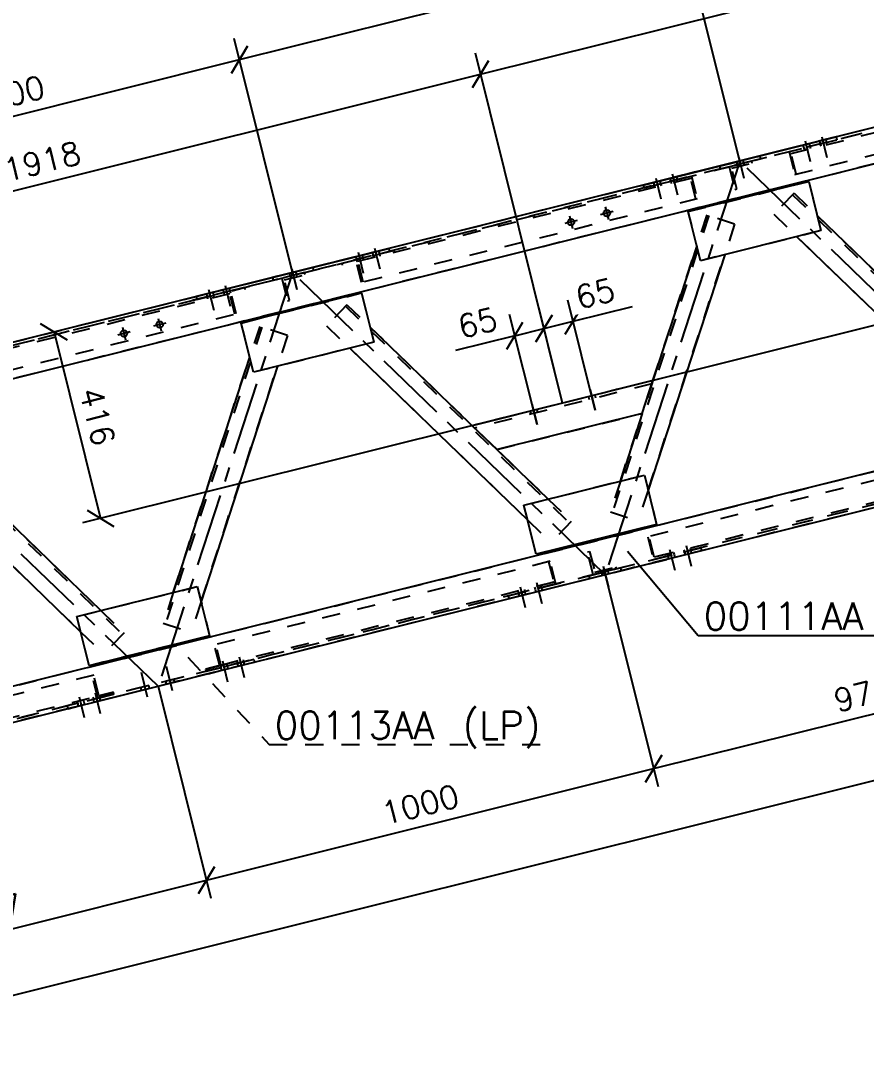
# Model space of a CAD drawing. Header units: millimetres. Extents: x 505 to 1346, y 20403 to 20997.
# Drawn here: x 583.5 to 675.3, y 20715.3 to 20826.4 of the extents above; entities that cross this region are included whole.
import ezdxf

# ---------------------------------------------------------------- set-up
doc = ezdxf.new("R2010")
doc.units = ezdxf.units.MM
doc.linetypes.add('CENTER', pattern=[12.7, 7.9375, -1.5875, 1.5875, -1.5875])
doc.linetypes.add('DXK_LINE_DOT2', pattern=[3.9198, 1.9599, -1.9599])
doc.styles.add('RomanS', font='ROMANS__.TTF', dxfattribs={"height": 0.2})

# ---------------------------------------------------------------- blocks, each defined once
blk = doc.blocks.new('Part-110200292-2405 - 1090')
at = {"color": 7, "linetype": 'DXK_LINE_DOT2'}
for p, q in [((608.79, 20757.15), (588.53, 20752.1)), ((588.61, 20751.8), (608.86, 20756.85)), ((608.79, 20757.15), (608.79, 20757.15)), ((608.79, 20757.15), (608.86, 20756.85)), ((588.53, 20752.1), (588.53, 20752.1)), ((588.53, 20752.1), (588.61, 20751.8))]:
    blk.add_line(p, q, dxfattribs=at)
blk = doc.blocks.new('Bolt-110200292-2563 - 1090')
at = {"color": 3, "linetype": 'Continuous'}
for p, q in [((654.19, 20809.79), (654.75, 20807.54)), ((652.16, 20808.86), (652.23, 20808.55)), ((652.23, 20808.55), (652.29, 20808.33)), ((652.4, 20809.34), (652.96, 20807.1)), ((652.83, 20809.03), (652.91, 20808.72)), ((652.91, 20808.72), (652.97, 20808.49)), ((653.95, 20809.31), (654.03, 20809)), ((654.03, 20809), (654.08, 20808.77)), ((654.63, 20809.48), (654.7, 20809.17)), ((654.71, 20809.17), (654.76, 20808.94))]:
    blk.add_line(p, q, dxfattribs=at)
blk = doc.blocks.new('Part-110200292-1750 - 1090')
at = {"color": 7, "linetype": 'DXK_LINE_DOT2'}
blk.add_line((1020.87, 20900.46), (548.01, 20782.57), dxfattribs=at)
at = {"color": 3, "linetype": 'Continuous'}
for p, q in [((548.85, 20779.18), (1021.71, 20897.07)), ((941.58, 20881.02), (547.93, 20782.87))]:
    blk.add_line(p, q, dxfattribs=at)
blk = doc.blocks.new('Bolt-110200292-76303 - 1090')
at = {"color": 3, "linetype": 'Continuous'}
for p, q in [((599.97, 20753.74), (599.31, 20756.39)), ((597.25, 20753.06), (596.59, 20755.71)), ((596.61, 20753.79), (596.53, 20754.09)), ((597.48, 20754), (597.4, 20754.31)), ((599.32, 20754.46), (599.25, 20754.77)), ((600.2, 20754.68), (600.12, 20754.99))]:
    blk.add_line(p, q, dxfattribs=at)
blk = doc.blocks.new('Part-110200292-1355 - 1090')
at = {"color": 3, "linetype": 'Continuous'}
for p, q in [((1029.56, 20865.66), (556.68, 20747.76)), ((1030.48, 20861.96), (557.61, 20744.06))]:
    blk.add_line(p, q, dxfattribs=at)
at = {"color": 7, "linetype": 'DXK_LINE_DOT2'}
blk.add_line((1030.41, 20862.27), (557.53, 20744.37), dxfattribs=at)
blk = doc.blocks.new('Part-110200292-1357 - 1090')
at = {"color": 7, "linetype": 'CENTER'}
blk.add_line((598.4, 20754.23), (564.47, 20787), dxfattribs=at)
at = {"color": 7, "linetype": 'DXK_LINE_DOT2'}
for p, q in [((570.37, 20783.51), (568.16, 20781.23)), ((570.2, 20783.34), (594.55, 20759.84)), ((570.37, 20783.51), (572.88, 20781.08)), ((568.16, 20781.23), (570.68, 20778.79)), ((592.19, 20762.44), (594.71, 20760.01)), ((589.99, 20760.15), (592.51, 20757.72)), ((594.71, 20760.01), (592.51, 20757.72))]:
    blk.add_line(p, q, dxfattribs=at)
at = {"color": 3, "linetype": 'Continuous'}
for p, q in [((572.88, 20781.08), (592.19, 20762.44)), ((570.68, 20778.79), (589.99, 20760.15))]:
    blk.add_line(p, q, dxfattribs=at)
blk = doc.blocks.new('Part-110200292-1358 - 1090')
at = {"color": 7, "linetype": 'CENTER'}
blk.add_line((612.98, 20799.09), (598.4, 20754.23), dxfattribs=at)
at = {"color": 7, "linetype": 'DXK_LINE_DOT2'}
for p, q in [((609.64, 20793.17), (599.18, 20760.99)), ((609.42, 20793.25), (608.33, 20789.92)), ((612.44, 20792.26), (609.42, 20793.25)), ((612.44, 20792.26), (611.35, 20788.94)), ((600.04, 20764.39), (598.96, 20761.06)), ((603.06, 20763.41), (601.97, 20760.08)), ((598.96, 20761.06), (601.97, 20760.08))]:
    blk.add_line(p, q, dxfattribs=at)
at = {"color": 3, "linetype": 'Continuous'}
for p, q in [((608.33, 20789.92), (600.04, 20764.39)), ((611.35, 20788.94), (603.06, 20763.41))]:
    blk.add_line(p, q, dxfattribs=at)
blk = doc.blocks.new('Part-110200292-1359 - 1090')
at = {"color": 7, "linetype": 'CENTER'}
blk.add_line((646.92, 20766.33), (612.98, 20799.09), dxfattribs=at)
at = {"color": 7, "linetype": 'DXK_LINE_DOT2'}
for p, q in [((618.88, 20795.61), (616.68, 20793.32)), ((618.72, 20795.44), (643.06, 20771.93)), ((618.88, 20795.61), (621.4, 20793.18)), ((616.68, 20793.32), (619.19, 20790.89)), ((640.71, 20774.53), (643.23, 20772.1)), ((638.5, 20772.25), (641.02, 20769.81)), ((643.23, 20772.1), (641.02, 20769.81))]:
    blk.add_line(p, q, dxfattribs=at)
at = {"color": 3, "linetype": 'Continuous'}
for p, q in [((621.4, 20793.18), (640.71, 20774.53)), ((619.19, 20790.89), (638.5, 20772.25))]:
    blk.add_line(p, q, dxfattribs=at)
blk = doc.blocks.new('Part-110200292-1360 - 1090')
at = {"color": 7, "linetype": 'CENTER'}
blk.add_line((661.5, 20811.19), (646.92, 20766.33), dxfattribs=at)
at = {"color": 7, "linetype": 'DXK_LINE_DOT2'}
for p, q in [((658.15, 20805.27), (647.69, 20773.08)), ((657.93, 20805.34), (656.85, 20802.01)), ((660.95, 20804.36), (657.93, 20805.34)), ((660.95, 20804.36), (659.87, 20801.03)), ((652.09, 20787.38), (650.93, 20783.82)), ((648.55, 20776.48), (647.47, 20773.15)), ((651.57, 20775.5), (650.49, 20772.17)), ((647.47, 20773.15), (650.49, 20772.17))]:
    blk.add_line(p, q, dxfattribs=at)
at = {"color": 3, "linetype": 'Continuous'}
for p, q in [((656.85, 20802.01), (652.09, 20787.38)), ((659.87, 20801.03), (651.57, 20775.5)), ((650.93, 20783.82), (648.55, 20776.48))]:
    blk.add_line(p, q, dxfattribs=at)
blk = doc.blocks.new('Part-110200292-1361 - 1090')
at = {"color": 7, "linetype": 'CENTER'}
blk.add_line((695.43, 20778.42), (661.5, 20811.19), dxfattribs=at)
at = {"color": 7, "linetype": 'DXK_LINE_DOT2'}
for p, q in [((667.4, 20807.7), (665.19, 20805.42)), ((667.23, 20807.53), (691.58, 20784.02)), ((667.4, 20807.7), (669.91, 20805.27)), ((665.19, 20805.42), (667.71, 20802.98)), ((689.23, 20786.62), (691.74, 20784.19)), ((687.01, 20784.35), (689.54, 20781.91)), ((691.74, 20784.19), (689.54, 20781.91))]:
    blk.add_line(p, q, dxfattribs=at)
at = {"color": 3, "linetype": 'Continuous'}
for p, q in [((669.91, 20805.27), (689.23, 20786.62)), ((667.71, 20802.98), (687.01, 20784.35))]:
    blk.add_line(p, q, dxfattribs=at)
blk = doc.blocks.new('Bolt-110200292-7104 - 1090')
at = {"color": 3, "linetype": 'Continuous'}
for p, q in [((643.03, 20805.25), (643.37, 20803.89)), ((647.76, 20805.71), (646.4, 20805.37)), ((646.91, 20806.22), (647.25, 20804.86)), ((643.88, 20804.74), (642.52, 20804.4))]:
    blk.add_line(p, q, dxfattribs=at)
for centre in [(647.08, 20805.54), (643.2, 20804.57)]:
    blk.add_circle(centre, 0.35, dxfattribs=at)
blk = doc.blocks.new('Part-110200292-1380 - 1090')
at = {"color": 7, "linetype": 'DXK_LINE_DOT2'}
for p, q in [((645, 20768.8), (645.22, 20768.85)), ((645.61, 20766.33), (645, 20768.8)), ((645.22, 20768.85), (645.78, 20766.62)), ((648.08, 20766.95), (645.61, 20766.33)), ((645.78, 20766.62), (648.02, 20767.17)), ((648.02, 20767.17), (648.08, 20766.95))]:
    blk.add_line(p, q, dxfattribs=at)
blk = doc.blocks.new('Bolt-110200292-2418 - 1090')
at = {"color": 3, "linetype": 'Continuous'}
for p, q in [((646.44, 20766.78), (646.5, 20766.55)), ((646.44, 20766.78), (646.5, 20766.55)), ((646.5, 20766.55), (646.57, 20766.25)), ((646.5, 20766.55), (646.57, 20766.25)), ((646.68, 20767.26), (647.24, 20765.02)), ((646.68, 20767.26), (647.24, 20765.02)), ((647.12, 20766.95), (647.18, 20766.72)), ((647.12, 20766.95), (647.18, 20766.72)), ((647.18, 20766.72), (647.25, 20766.42)), ((647.18, 20766.72), (647.25, 20766.42))]:
    blk.add_line(p, q, dxfattribs=at)
blk = doc.blocks.new('Part-110200292-1384 - 1090')
at = {"color": 7, "linetype": 'DXK_LINE_DOT2'}
for p, q in [((591.42, 20755.44), (557.92, 20747.09)), ((591.87, 20752.93), (591.26, 20755.4)), ((591.98, 20753.2), (591.42, 20755.44)), ((558.63, 20744.89), (591.98, 20753.2)), ((560.27, 20745.06), (593.61, 20753.37)), ((591.87, 20752.93), (593.61, 20753.37)), ((591.98, 20753.2), (593.55, 20753.6)), ((593.55, 20753.6), (591.98, 20753.2)), ((593.61, 20753.37), (593.55, 20753.6)), ((557.92, 20747.09), (558.53, 20744.62)), ((558.63, 20744.89), (558.08, 20747.13)), ((560.21, 20745.28), (558.63, 20744.89)), ((560.27, 20745.06), (560.21, 20745.28)), ((558.53, 20744.62), (560.27, 20745.06)), ((558.53, 20744.62), (560.27, 20745.06))]:
    blk.add_line(p, q, dxfattribs=at)
blk = doc.blocks.new('Part-110200292-1385 - 1090')
at = {"color": 7, "linetype": 'DXK_LINE_DOT2'}
for p, q in [((640.93, 20767.78), (604.52, 20758.71)), ((640.93, 20767.78), (640.77, 20767.74)), ((640.77, 20767.74), (641.33, 20765.51)), ((641.54, 20765.32), (640.93, 20767.78)), ((641.33, 20765.51), (605.08, 20756.47)), ((641.54, 20765.32), (605.29, 20756.28)), ((641.33, 20765.51), (639.82, 20765.13)), ((639.88, 20764.9), (641.54, 20765.32)), ((639.82, 20765.13), (639.88, 20764.9)), ((605.08, 20756.47), (604.52, 20758.71)), ((605.29, 20756.28), (604.68, 20758.74)), ((605.08, 20756.47), (603.57, 20756.09)), ((603.57, 20756.09), (605.08, 20756.47)), ((603.63, 20755.87), (603.57, 20756.09)), ((605.29, 20756.28), (603.63, 20755.87)), ((603.63, 20755.87), (605.29, 20756.28))]:
    blk.add_line(p, q, dxfattribs=at)
blk = doc.blocks.new('Part-110200292-1386 - 1090')
at = {"color": 7, "linetype": 'DXK_LINE_DOT2'}
for p, q in [((687.94, 20779.5), (651.52, 20770.43)), ((687.79, 20779.47), (687.94, 20779.5)), ((688.4, 20777), (687.79, 20779.47)), ((687.94, 20779.5), (688.5, 20777.27)), ((690.06, 20777.42), (688.4, 20777)), ((690.06, 20777.42), (688.4, 20777)), ((688.5, 20777.27), (690, 20777.64)), ((690, 20777.64), (688.5, 20777.27)), ((690, 20777.64), (690.06, 20777.42)), ((688.4, 20777), (652.14, 20767.96)), ((688.5, 20777.27), (652.23, 20768.23)), ((651.52, 20770.43), (652.14, 20767.96)), ((652.23, 20768.23), (651.68, 20770.46)), ((653.74, 20768.6), (652.23, 20768.23)), ((653.8, 20768.37), (653.74, 20768.6)), ((652.14, 20767.96), (653.8, 20768.37))]:
    blk.add_line(p, q, dxfattribs=at)
blk = doc.blocks.new('Bolt-110200292-2406 - 1090')
at = {"color": 3, "linetype": 'Continuous'}
for p, q in [((607.18, 20757.42), (607.74, 20755.17)), ((605.14, 20756.49), (605.2, 20756.26)), ((605.38, 20756.97), (605.94, 20754.72)), ((605.82, 20756.65), (605.88, 20756.43)), ((605.88, 20756.43), (605.95, 20756.12)), ((606.94, 20756.93), (606.99, 20756.7)), ((606.99, 20756.7), (607.07, 20756.4)), ((607.61, 20757.1), (607.67, 20756.87)), ((607.67, 20756.87), (607.75, 20756.57)), ((605.2, 20756.26), (605.27, 20755.95))]:
    blk.add_line(p, q, dxfattribs=at)
blk = doc.blocks.new('Part-110200292-1397 - 1090')
at = {"color": 7, "linetype": 'DXK_LINE_DOT2'}
for p, q in [((614.29, 20799.09), (611.83, 20798.48)), ((612.11, 20798.31), (614.35, 20798.87)), ((614.35, 20798.87), (614.29, 20799.09)), ((611.83, 20798.48), (612.44, 20796.02)), ((612.67, 20796.07), (612.11, 20798.31)), ((612.44, 20796.02), (612.67, 20796.07))]:
    blk.add_line(p, q, dxfattribs=at)
blk = doc.blocks.new('Part-110200292-1398 - 1090')
at = {"color": 7, "linetype": 'DXK_LINE_DOT2'}
for p, q in [((662.81, 20811.19), (660.34, 20810.57)), ((660.63, 20810.4), (662.86, 20810.96)), ((662.86, 20810.96), (662.81, 20811.19)), ((660.34, 20810.57), (660.96, 20808.11)), ((661.19, 20808.17), (660.63, 20810.4)), ((660.96, 20808.11), (661.19, 20808.17))]:
    blk.add_line(p, q, dxfattribs=at)
blk = doc.blocks.new('Part-110200292-2500 - 1090')
at = {"color": 3, "linetype": 'Continuous'}
for p, q in [((602.52, 20796.49), (623.44, 20801.7)), ((623.44, 20801.7), (623.44, 20801.7)), ((602.52, 20796.49), (602.52, 20796.49))]:
    blk.add_line(p, q, dxfattribs=at)
at = {"color": 7, "linetype": 'DXK_LINE_DOT2'}
for p, q in [((623.44, 20801.7), (602.52, 20796.49)), ((602.6, 20796.18), (623.52, 20801.4)), ((623.44, 20801.7), (623.52, 20801.4)), ((602.52, 20796.49), (602.6, 20796.18))]:
    blk.add_line(p, q, dxfattribs=at)
blk = doc.blocks.new('Part-110200292-1408 - 1090')
at = {"color": 7, "linetype": 'DXK_LINE_DOT2'}
for p, q in [((607.76, 20797.47), (569.85, 20788.01)), ((607.76, 20797.47), (607.81, 20797.24)), ((570.06, 20787.82), (607.81, 20797.24)), ((606.71, 20794.59), (606.1, 20797.05)), ((606.87, 20794.63), (606.31, 20796.86)), ((570.46, 20785.55), (606.87, 20794.63)), ((569.85, 20788.01), (570.46, 20785.55)), ((570.62, 20785.59), (570.06, 20787.82)), ((571.56, 20788.2), (571.51, 20788.43))]:
    blk.add_line(p, q, dxfattribs=at)
blk = doc.blocks.new('Bolt-110200292-2501 - 1090')
at = {"color": 3, "linetype": 'Continuous'}
for p, q in [((605.67, 20797.69), (606.23, 20795.45)), ((603.64, 20796.76), (603.72, 20796.46)), ((603.72, 20796.46), (603.77, 20796.23)), ((603.88, 20797.25), (604.44, 20795)), ((604.32, 20796.93), (604.4, 20796.63)), ((604.4, 20796.63), (604.45, 20796.4)), ((605.43, 20797.21), (605.51, 20796.91)), ((605.51, 20796.9), (605.57, 20796.68)), ((606.11, 20797.38), (606.19, 20797.08)), ((606.19, 20797.07), (606.25, 20796.85))]:
    blk.add_line(p, q, dxfattribs=at)
blk = doc.blocks.new('Part-110200292-1410 - 1090')
at = {"color": 7, "linetype": 'DXK_LINE_DOT2'}
for p, q in [((618.36, 20800.11), (656.27, 20809.56)), ((656.18, 20809.29), (618.42, 20799.88)), ((654.61, 20809.15), (654.67, 20808.92)), ((656.73, 20807.06), (656.18, 20809.29)), ((656.27, 20809.56), (656.89, 20807.1)), ((656.89, 20807.1), (620.48, 20798.02)), ((618.42, 20799.88), (618.36, 20800.11)), ((620.48, 20798.02), (619.92, 20800.26)), ((620.64, 20798.06), (620.02, 20800.52))]:
    blk.add_line(p, q, dxfattribs=at)
blk = doc.blocks.new('Part-110200292-1411 - 1090')
at = {"color": 7, "linetype": 'DXK_LINE_DOT2'}
for p, q in [((704.79, 20821.66), (666.87, 20812.2)), ((667.08, 20812.01), (704.84, 20821.43)), ((703.74, 20818.78), (703.13, 20821.24)), ((703.9, 20818.82), (703.34, 20821.05)), ((704.79, 20821.66), (704.84, 20821.43)), ((667.49, 20809.74), (703.9, 20818.82)), ((666.87, 20812.2), (667.49, 20809.74)), ((667.64, 20809.78), (667.08, 20812.01)), ((668.59, 20812.39), (668.53, 20812.62))]:
    blk.add_line(p, q, dxfattribs=at)
blk = doc.blocks.new('Part-110200292-2510 - 1090')
at = {"color": 7, "linetype": 'DXK_LINE_DOT2'}
for p, q in [((659.32, 20810.64), (663.68, 20811.73)), ((659.39, 20810.34), (663.76, 20811.42)), ((663.68, 20811.73), (663.76, 20811.42)), ((659.32, 20810.64), (659.39, 20810.34))]:
    blk.add_line(p, q, dxfattribs=at)
blk = doc.blocks.new('Bolt-110200292-2503 - 1090')
at = {"color": 3, "linetype": 'Continuous'}
for p, q in [((619.85, 20800.81), (619.93, 20800.5)), ((620.09, 20801.29), (620.65, 20799.04)), ((620.53, 20800.98), (620.61, 20800.67)), ((621.65, 20801.25), (621.72, 20800.95)), ((621.72, 20800.95), (621.78, 20800.72)), ((621.89, 20801.74), (622.45, 20799.49)), ((622.32, 20801.42), (622.4, 20801.12)), ((622.4, 20801.12), (622.46, 20800.89)), ((619.93, 20800.5), (619.98, 20800.27)), ((620.61, 20800.67), (620.66, 20800.44))]:
    blk.add_line(p, q, dxfattribs=at)
blk = doc.blocks.new('Part-110200292-9073 - 1090')
at = {"color": 7, "linetype": 'DXK_LINE_DOT2'}
for p, q in [((652.09, 20787.38), (632.48, 20782.49)), ((652.09, 20787.38), (650.93, 20783.82)), ((635.17, 20779.89), (650.93, 20783.82)), ((632.48, 20782.49), (635.17, 20779.89))]:
    blk.add_line(p, q, dxfattribs=at)
blk = doc.blocks.new('Bolt-110200292-2419 - 1090')
at = {"color": 3, "linetype": 'Continuous'}
for p, q in [((639.47, 20765.47), (640.03, 20763.22)), ((637.44, 20764.54), (637.5, 20764.31)), ((637.5, 20764.31), (637.57, 20764)), ((637.68, 20765.02), (638.24, 20762.77)), ((638.12, 20764.71), (638.17, 20764.48)), ((638.17, 20764.48), (638.25, 20764.17)), ((639.23, 20764.99), (639.29, 20764.76)), ((639.29, 20764.76), (639.37, 20764.45)), ((639.91, 20765.15), (639.97, 20764.93)), ((639.97, 20764.93), (640.05, 20764.62))]:
    blk.add_line(p, q, dxfattribs=at)
blk = doc.blocks.new('Part-110200292-2105 - 1090')
at = {"color": 7, "linetype": 'DXK_LINE_DOT2'}
for p, q in [((621.4, 20793.18), (640.71, 20774.53)), ((619.19, 20790.89), (638.5, 20772.25))]:
    blk.add_line(p, q, dxfattribs=at)
blk = doc.blocks.new('Part-110200292-1884 - 1090')
at = {"color": 3, "linetype": 'Continuous'}
for p, q in [((638.09, 20773.87), (651.16, 20777.13)), ((651.16, 20777.13), (652.49, 20771.79)), ((639.42, 20768.54), (638.09, 20773.87)), ((652.49, 20771.79), (639.42, 20768.54))]:
    blk.add_line(p, q, dxfattribs=at)
blk = doc.blocks.new('Part-110200292-1892 - 1090')
at = {"color": 3, "linetype": 'Continuous'}
for p, q in [((620.47, 20796.88), (607.41, 20793.62)), ((620.47, 20796.88), (621.81, 20791.54)), ((608.74, 20788.28), (607.41, 20793.62)), ((621.81, 20791.54), (608.74, 20788.28))]:
    blk.add_line(p, q, dxfattribs=at)
blk = doc.blocks.new('Part-110200292-1883 - 1090')
at = {"color": 3, "linetype": 'Continuous'}
for p, q in [((589.58, 20761.79), (602.65, 20765.04)), ((602.65, 20765.04), (603.98, 20759.71)), ((590.91, 20756.45), (589.58, 20761.79)), ((603.98, 20759.71), (590.91, 20756.45))]:
    blk.add_line(p, q, dxfattribs=at)
blk = doc.blocks.new('Part-110200292-2101 - 1090')
at = {"color": 7, "linetype": 'DXK_LINE_DOT2'}
for p, q in [((556.68, 20747.76), (1029.56, 20865.66)), ((1030.48, 20861.96), (557.61, 20744.06))]:
    blk.add_line(p, q, dxfattribs=at)
blk = doc.blocks.new('Part-110200292-1893 - 1090')
at = {"color": 3, "linetype": 'Continuous'}
for p, q in [((668.99, 20808.97), (655.92, 20805.72)), ((668.99, 20808.97), (670.32, 20803.64)), ((657.25, 20800.38), (655.92, 20805.72)), ((670.32, 20803.64), (657.25, 20800.38))]:
    blk.add_line(p, q, dxfattribs=at)
blk = doc.blocks.new('Part-110200292-2198 - 1090')
at = {"color": 7, "linetype": 'DXK_LINE_DOT2'}
for p, q in [((655.92, 20805.72), (668.99, 20808.97)), ((668.99, 20808.97), (670.32, 20803.64)), ((657.25, 20800.38), (655.92, 20805.72)), ((670.32, 20803.64), (657.25, 20800.38))]:
    blk.add_line(p, q, dxfattribs=at)
blk = doc.blocks.new('Part-110200292-2188 - 1090')
at = {"color": 7, "linetype": 'DXK_LINE_DOT2'}
for p, q in [((589.58, 20761.79), (602.65, 20765.04)), ((602.65, 20765.04), (603.98, 20759.71)), ((590.91, 20756.45), (589.58, 20761.79)), ((603.98, 20759.71), (590.91, 20756.45))]:
    blk.add_line(p, q, dxfattribs=at)
blk = doc.blocks.new('Part-110200292-2103 - 1090')
at = {"color": 7, "linetype": 'DXK_LINE_DOT2'}
for p, q in [((572.88, 20781.08), (592.19, 20762.44)), ((570.68, 20778.79), (589.99, 20760.15))]:
    blk.add_line(p, q, dxfattribs=at)
blk = doc.blocks.new('Part-110200292-2104 - 1090')
at = {"color": 7, "linetype": 'DXK_LINE_DOT2'}
for p, q in [((600.04, 20764.39), (608.33, 20789.92)), ((603.06, 20763.41), (611.35, 20788.94))]:
    blk.add_line(p, q, dxfattribs=at)
blk = doc.blocks.new('Part-110200292-2106 - 1090')
at = {"color": 7, "linetype": 'DXK_LINE_DOT2'}
for p, q in [((652.09, 20787.38), (656.85, 20802.01)), ((651.57, 20775.5), (659.87, 20801.03)), ((648.55, 20776.48), (650.93, 20783.82))]:
    blk.add_line(p, q, dxfattribs=at)
blk = doc.blocks.new('Part-110200292-2107 - 1090')
at = {"color": 7, "linetype": 'DXK_LINE_DOT2'}
for p, q in [((669.91, 20805.27), (689.23, 20786.62)), ((667.71, 20802.98), (687.01, 20784.35))]:
    blk.add_line(p, q, dxfattribs=at)
blk = doc.blocks.new('Bolt-110200292-2511 - 1090')
at = {"color": 3, "linetype": 'Continuous'}
for p, q in [((661.16, 20811.1), (661.24, 20810.8)), ((661.16, 20811.1), (661.24, 20810.8)), ((661.24, 20810.8), (661.29, 20810.57)), ((661.24, 20810.8), (661.29, 20810.57)), ((661.4, 20811.58), (661.96, 20809.34)), ((661.4, 20811.58), (661.96, 20809.34)), ((661.84, 20811.27), (661.92, 20810.96)), ((661.84, 20811.27), (661.92, 20810.96)), ((661.91, 20810.97), (661.97, 20810.74)), ((661.91, 20810.97), (661.97, 20810.74))]:
    blk.add_line(p, q, dxfattribs=at)
blk = doc.blocks.new('Part-110200292-2169 - 1090')
at = {"color": 7, "linetype": 'DXK_LINE_DOT2'}
for p, q in [((548.85, 20779.18), (1021.71, 20897.07)), ((941.58, 20881.02), (547.93, 20782.87))]:
    blk.add_line(p, q, dxfattribs=at)
blk = doc.blocks.new('Part-110200292-2189 - 1090')
at = {"color": 7, "linetype": 'DXK_LINE_DOT2'}
for p, q in [((638.09, 20773.87), (651.16, 20777.13)), ((651.16, 20777.13), (652.49, 20771.79)), ((639.42, 20768.54), (638.09, 20773.87)), ((652.49, 20771.79), (639.42, 20768.54))]:
    blk.add_line(p, q, dxfattribs=at)
blk = doc.blocks.new('Part-110200292-2197 - 1090')
at = {"color": 7, "linetype": 'DXK_LINE_DOT2'}
for p, q in [((607.41, 20793.62), (620.47, 20796.88)), ((620.47, 20796.88), (621.81, 20791.54)), ((608.74, 20788.28), (607.41, 20793.62)), ((621.81, 20791.54), (608.74, 20788.28))]:
    blk.add_line(p, q, dxfattribs=at)
blk = doc.blocks.new('Bolt-110200292-76297 - 1090')
at = {"color": 3, "linetype": 'Continuous'}
for p, q in [((599.97, 20753.74), (599.31, 20756.39)), ((597.25, 20753.06), (596.59, 20755.71)), ((596.61, 20753.79), (596.53, 20754.09)), ((597.48, 20754), (597.4, 20754.31)), ((599.32, 20754.46), (599.25, 20754.77)), ((600.2, 20754.68), (600.12, 20754.99))]:
    blk.add_line(p, q, dxfattribs=at)
blk = doc.blocks.new('Part-110200292-2384 - 1090')
at = {"color": 7, "linetype": 'DXK_LINE_DOT2'}
for p, q in [((645.13, 20766.21), (648.56, 20767.07)), ((645.2, 20765.9), (648.64, 20766.76)), ((648.56, 20767.07), (648.64, 20766.76)), ((645.13, 20766.21), (645.2, 20765.9))]:
    blk.add_line(p, q, dxfattribs=at)
blk = doc.blocks.new('Bolt-110200292-2385 - 1090')
at = {"color": 3, "linetype": 'Continuous'}
for p, q in [((646.45, 20766.78), (646.5, 20766.55)), ((646.45, 20766.78), (646.5, 20766.55)), ((646.5, 20766.55), (646.58, 20766.25)), ((646.5, 20766.55), (646.58, 20766.25)), ((646.69, 20767.26), (647.25, 20765.02)), ((646.69, 20767.26), (647.25, 20765.02)), ((647.13, 20766.95), (647.18, 20766.72)), ((647.13, 20766.95), (647.18, 20766.72)), ((647.18, 20766.72), (647.26, 20766.42)), ((647.18, 20766.72), (647.26, 20766.42))]:
    blk.add_line(p, q, dxfattribs=at)
blk = doc.blocks.new('Bolt-110200292-2407 - 1090')
at = {"color": 3, "linetype": 'Continuous'}
for p, q in [((589.83, 20753.09), (590.39, 20750.84)), ((591.31, 20753.04), (591.37, 20752.81)), ((591.55, 20753.52), (592.11, 20751.27)), ((591.99, 20753.21), (592.05, 20752.98)), ((592.05, 20752.98), (592.12, 20752.67)), ((589.59, 20752.61), (589.64, 20752.38)), ((589.64, 20752.38), (589.72, 20752.07)), ((590.27, 20752.78), (590.32, 20752.55)), ((590.32, 20752.55), (590.4, 20752.24)), ((591.37, 20752.81), (591.44, 20752.5))]:
    blk.add_line(p, q, dxfattribs=at)
blk = doc.blocks.new('Part-110200292-2416 - 1090')
at = {"color": 7, "linetype": 'DXK_LINE_DOT2'}
for p, q in [((636.38, 20764.03), (657.29, 20769.25)), ((636.46, 20763.73), (657.37, 20768.94)), ((657.29, 20769.25), (657.29, 20769.25)), ((657.29, 20769.25), (657.37, 20768.94)), ((636.38, 20764.03), (636.38, 20764.03)), ((636.38, 20764.03), (636.46, 20763.73))]:
    blk.add_line(p, q, dxfattribs=at)
blk = doc.blocks.new('Bolt-110200292-2417 - 1090')
at = {"color": 3, "linetype": 'Continuous'}
for p, q in [((653.65, 20768.58), (653.7, 20768.35)), ((653.89, 20769.06), (654.45, 20766.82)), ((654.32, 20768.75), (654.38, 20768.52)), ((654.38, 20768.52), (654.46, 20768.21)), ((655.44, 20769.03), (655.5, 20768.8)), ((655.5, 20768.8), (655.57, 20768.49)), ((655.68, 20769.51), (656.24, 20767.26)), ((656.12, 20769.2), (656.18, 20768.97)), ((656.18, 20768.97), (656.25, 20768.66)), ((653.7, 20768.35), (653.78, 20768.04))]:
    blk.add_line(p, q, dxfattribs=at)
blk = doc.blocks.new('Bolt-110200292-56310 - 1090')
at = {"color": 3, "linetype": 'Continuous'}
for p, q in [((645.26, 20786.42), (645.82, 20784.17)), ((645.08, 20785.63), (645.15, 20785.32)), ((645.79, 20785.81), (645.87, 20785.5)), ((638.95, 20784.85), (639.51, 20782.6)), ((639.49, 20784.23), (639.56, 20783.93)), ((638.77, 20784.05), (638.85, 20783.75))]:
    blk.add_line(p, q, dxfattribs=at)
blk = doc.blocks.new('Bolt-110200292-2561 - 1090')
at = {"color": 3, "linetype": 'Continuous'}
for p, q in [((668.6, 20813.38), (669.16, 20811.14)), ((669.04, 20813.07), (669.12, 20812.76)), ((670.16, 20813.35), (670.23, 20813.04)), ((670.23, 20813.04), (670.29, 20812.81)), ((670.4, 20813.83), (670.96, 20811.58)), ((670.84, 20813.52), (670.91, 20813.21)), ((670.91, 20813.21), (670.97, 20812.98)), ((668.36, 20812.9), (668.44, 20812.6)), ((668.44, 20812.59), (668.5, 20812.37)), ((669.12, 20812.76), (669.18, 20812.54))]:
    blk.add_line(p, q, dxfattribs=at)
blk = doc.blocks.new('Bolt-110200292-2502 - 1090')
at = {"color": 3, "linetype": 'Continuous'}
for p, q in [((612.64, 20799.01), (612.72, 20798.7)), ((612.64, 20799.01), (612.72, 20798.7)), ((612.72, 20798.7), (612.78, 20798.47)), ((612.72, 20798.7), (612.78, 20798.47)), ((612.88, 20799.49), (613.44, 20797.25)), ((612.88, 20799.49), (613.44, 20797.25)), ((613.32, 20799.18), (613.4, 20798.87)), ((613.32, 20799.18), (613.4, 20798.87)), ((613.4, 20798.87), (613.46, 20798.64)), ((613.4, 20798.87), (613.46, 20798.64))]:
    blk.add_line(p, q, dxfattribs=at)
blk = doc.blocks.new('Part-110200292-2542 - 1090')
at = {"color": 7, "linetype": 'DXK_LINE_DOT2'}
for p, q in [((615.17, 20799.63), (610.8, 20798.55)), ((615.17, 20799.63), (615.24, 20799.33)), ((610.8, 20798.55), (610.88, 20798.24)), ((615.24, 20799.33), (610.88, 20798.24))]:
    blk.add_line(p, q, dxfattribs=at)
blk = doc.blocks.new('Bolt-110200292-2543 - 1090')
at = {"color": 3, "linetype": 'Continuous'}
for p, q in [((612.65, 20799.01), (612.72, 20798.7)), ((612.65, 20799.01), (612.72, 20798.7)), ((612.72, 20798.7), (612.78, 20798.47)), ((612.72, 20798.7), (612.78, 20798.47)), ((612.89, 20799.49), (613.45, 20797.24)), ((612.89, 20799.49), (613.45, 20797.24)), ((613.32, 20799.17), (613.4, 20798.87)), ((613.32, 20799.17), (613.4, 20798.87)), ((613.4, 20798.87), (613.46, 20798.64)), ((613.4, 20798.87), (613.46, 20798.64))]:
    blk.add_line(p, q, dxfattribs=at)
blk = doc.blocks.new('Part-110200292-2560 - 1090')
at = {"color": 3, "linetype": 'Continuous'}
for p, q in [((651.04, 20808.58), (671.95, 20813.8)), ((671.95, 20813.8), (671.95, 20813.8)), ((651.04, 20808.58), (651.04, 20808.58))]:
    blk.add_line(p, q, dxfattribs=at)
at = {"color": 7, "linetype": 'DXK_LINE_DOT2'}
for p, q in [((671.95, 20813.8), (651.04, 20808.58)), ((651.12, 20808.28), (672.03, 20813.49)), ((671.95, 20813.8), (672.03, 20813.49)), ((651.04, 20808.58), (651.12, 20808.28))]:
    blk.add_line(p, q, dxfattribs=at)
blk = doc.blocks.new('Bolt-110200292-2562 - 1090')
at = {"color": 3, "linetype": 'Continuous'}
for p, q in [((661.16, 20811.1), (661.23, 20810.8)), ((661.16, 20811.1), (661.23, 20810.8)), ((661.23, 20810.8), (661.29, 20810.57)), ((661.23, 20810.8), (661.29, 20810.57)), ((661.4, 20811.59), (661.96, 20809.34)), ((661.4, 20811.59), (661.96, 20809.34)), ((661.84, 20811.27), (661.91, 20810.97)), ((661.84, 20811.27), (661.91, 20810.97)), ((661.91, 20810.96), (661.97, 20810.74)), ((661.91, 20810.96), (661.97, 20810.74))]:
    blk.add_line(p, q, dxfattribs=at)
blk = doc.blocks.new('Bolt-110200292-7098 - 1090')
at = {"color": 3, "linetype": 'Continuous'}
for p, q in [((598.4, 20794.12), (598.74, 20792.77)), ((594.52, 20793.16), (594.86, 20791.8)), ((599.25, 20793.61), (597.89, 20793.28)), ((595.37, 20792.65), (594.01, 20792.31))]:
    blk.add_line(p, q, dxfattribs=at)
for centre in [(598.57, 20793.45), (594.69, 20792.48)]:
    blk.add_circle(centre, 0.35, dxfattribs=at)
blk = doc.blocks.new('Part-110200292-9072 - 1090')
at = {"color": 3, "linetype": 'Continuous'}
for p, q in [((652.09, 20787.38), (632.48, 20782.49)), ((650.93, 20783.82), (652.09, 20787.38)), ((650.93, 20783.82), (635.17, 20779.89)), ((632.48, 20782.49), (635.17, 20779.89))]:
    blk.add_line(p, q, dxfattribs=at)
at = {"color": 7, "linetype": 'DXK_LINE_DOT2'}
blk.add_line((651.98, 20787.02), (632.75, 20782.23), dxfattribs=at)
blk = doc.blocks.new('Bolt-110200292-56311 - 1090')
at = {"color": 3, "linetype": 'Continuous'}
for p, q in [((645.26, 20786.42), (645.82, 20784.17)), ((645.08, 20785.63), (645.15, 20785.32)), ((645.79, 20785.81), (645.87, 20785.5)), ((638.95, 20784.85), (639.51, 20782.6)), ((639.49, 20784.23), (639.56, 20783.93)), ((638.77, 20784.05), (638.85, 20783.75))]:
    blk.add_line(p, q, dxfattribs=at)
blk = doc.blocks.new('StraightDimension-110200292-57067 - 1090')
at = {"color": 7, "linetype": 'Continuous'}
for p, q in [((661.5, 20811.19), (655.17, 20836.56)), ((654.87, 20832.83), (656.61, 20835.74)), ((607.23, 20822.19), (655.74, 20834.28)), ((612.98, 20799.09), (606.66, 20824.47)), ((608.1, 20823.64), (606.35, 20820.73))]:
    blk.add_line(p, q, dxfattribs=at)
at = {"color": 0}
blk.add_wipeout([(636.46, 20830.09), (635.61, 20833.49), (625.37, 20830.94), (626.22, 20827.54)], dxfattribs=at)
at = {"color": 3, "style": 'RomanS'}
blk.add_text('1000', height=2.477, rotation=13.9974, dxfattribs=at).set_placement((626.58, 20828.15))
blk = doc.blocks.new('StraightDimension-110200292-63569 - 1090')
at = {"color": 7, "linetype": 'Continuous'}
for p, q in [((598.4, 20754.23), (604.13, 20731.26)), ((555.49, 20736.72), (559.62, 20720.16)), ((602.77, 20731.75), (604.52, 20734.66)), ((559.14, 20722.1), (603.65, 20733.2)), ((560.01, 20723.56), (558.26, 20720.65))]:
    blk.add_line(p, q, dxfattribs=at)
at = {"color": 0}
blk.add_wipeout([(585.21, 20729.22), (584.36, 20732.62), (576.44, 20730.64), (577.29, 20727.25)], dxfattribs=at)
at = {"color": 3, "style": 'RomanS'}
blk.add_text('917', height=2.477, rotation=13.9974, dxfattribs=at).set_placement((577.65, 20727.85))
blk = doc.blocks.new('StraightDimension-110200292-56909 - 1090')
at = {"color": 7, "linetype": 'Continuous'}
for p, q in [((787.83, 20821.22), (778.37, 20859.17)), ((778.06, 20855.44), (779.81, 20858.35)), ((633.39, 20820.61), (778.93, 20856.89)), ((634.26, 20822.06), (632.52, 20819.15)), ((642.28, 20784.93), (632.82, 20822.89))]:
    blk.add_line(p, q, dxfattribs=at)
at = {"color": 0}
blk.add_wipeout([(711.14, 20840.61), (710.29, 20844), (700.05, 20841.45), (700.9, 20838.06)], dxfattribs=at)
at = {"color": 3, "style": 'RomanS'}
blk.add_text('3000', height=2.477, rotation=13.9974, dxfattribs=at).set_placement((701.26, 20838.66))
blk = doc.blocks.new('StraightDimension-110200292-56910 - 1090')
at = {"color": 7, "linetype": 'Continuous'}
for p, q in [((632.52, 20819.15), (634.26, 20822.06)), ((642.28, 20784.93), (632.82, 20822.89)), ((540.36, 20797.41), (633.39, 20820.61)), ((543.42, 20785.16), (539.79, 20799.69)), ((541.24, 20798.87), (539.49, 20795.96))]:
    blk.add_line(p, q, dxfattribs=at)
at = {"color": 0}
blk.add_wipeout([(591.85, 20810.87), (591, 20814.26), (580.77, 20811.71), (581.61, 20808.31)], dxfattribs=at)
at = {"color": 3, "style": 'RomanS'}
blk.add_text('1918', height=2.477, rotation=13.9974, dxfattribs=at).set_placement((581.98, 20808.92))
blk = doc.blocks.new('StraightDimension-110200292-56324 - 1090')
at = {"color": 7, "linetype": 'Continuous'}
for p, q in [((642.28, 20784.93), (639.7, 20795.31)), ((644.29, 20795.27), (642.54, 20792.36)), ((645.82, 20784.17), (642.85, 20796.1)), ((639.39, 20791.58), (641.14, 20794.49)), ((640.26, 20793.03), (643.42, 20793.82))]:
    blk.add_line(p, q, dxfattribs=at)
at = {"color": 0}
blk.add_wipeout([(649.3, 20795.9), (648.45, 20799.3), (642.85, 20797.9), (643.69, 20794.51)], dxfattribs=at)
at = {"color": 7, "linetype": 'Continuous'}
blk.add_line((643.42, 20793.82), (649.87, 20795.43), dxfattribs=at)
blk.add_line((643.42, 20793.82), (649.87, 20795.43), dxfattribs=at)
at = {"color": 3, "style": 'RomanS'}
blk.add_text('65', height=2.477, rotation=14.0031, dxfattribs=at).set_placement((644.06, 20795.11))
blk = doc.blocks.new('StraightDimension-110200292-56325 - 1090')
at = {"color": 7, "linetype": 'Continuous'}
for p, q in [((642.28, 20784.93), (639.7, 20795.31)), ((639.51, 20782.6), (636.54, 20794.53)), ((641.14, 20794.49), (639.39, 20791.58)), ((636.23, 20790.79), (637.98, 20793.7)), ((637.11, 20792.25), (640.26, 20793.03))]:
    blk.add_line(p, q, dxfattribs=at)
at = {"color": 0}
blk.add_wipeout([(636.54, 20792.72), (635.69, 20796.12), (630.09, 20794.72), (630.94, 20791.32)], dxfattribs=at)
at = {"color": 7, "linetype": 'Continuous'}
blk.add_line((637.11, 20792.25), (630.66, 20790.64), dxfattribs=at)
blk.add_line((637.11, 20792.25), (630.66, 20790.64), dxfattribs=at)
at = {"color": 3, "style": 'RomanS'}
blk.add_text('65', height=2.477, rotation=14.0031, dxfattribs=at).set_placement((631.3, 20791.93))
blk = doc.blocks.new('StraightDimension-110200292-57066 - 1090')
at = {"color": 7, "linetype": 'Continuous'}
for p, q in [((710.01, 20823.28), (703.69, 20848.66)), ((703.38, 20844.93), (705.13, 20847.83)), ((655.74, 20834.28), (704.26, 20846.38)), ((661.5, 20811.19), (655.17, 20836.56)), ((656.61, 20835.74), (654.87, 20832.83))]:
    blk.add_line(p, q, dxfattribs=at)
at = {"color": 0}
blk.add_wipeout([(684.97, 20842.19), (684.12, 20845.59), (673.89, 20843.03), (674.73, 20839.64)], dxfattribs=at)
at = {"color": 3, "style": 'RomanS'}
blk.add_text('1000', height=2.477, rotation=13.9974, dxfattribs=at).set_placement((675.1, 20840.24))
blk = doc.blocks.new('StraightDimension-110200292-57068 - 1090')
at = {"color": 7, "linetype": 'Continuous'}
for p, q in [((612.98, 20799.09), (606.66, 20824.47)), ((606.35, 20820.73), (608.1, 20823.64)), ((558.71, 20810.09), (607.23, 20822.19)), ((564.47, 20787), (558.14, 20812.37)), ((559.59, 20811.55), (557.84, 20808.64))]:
    blk.add_line(p, q, dxfattribs=at)
at = {"color": 0}
blk.add_wipeout([(587.94, 20818), (587.1, 20821.39), (576.86, 20818.84), (577.7, 20815.45)], dxfattribs=at)
at = {"color": 3, "style": 'RomanS'}
blk.add_text('1000', height=2.477, rotation=13.9974, dxfattribs=at).set_placement((578.07, 20816.05))
blk = doc.blocks.new('StraightDimension-110200292-57337 - 1090')
at = {"color": 7, "linetype": 'Continuous'}
for p, q in [((1073.64, 20892.48), (590.2, 20771.95)), ((627.63, 20802.74), (585.17, 20792.16)), ((588.56, 20791.77), (585.65, 20793.52)), ((587.11, 20792.64), (592.14, 20772.44)), ((590.69, 20773.31), (593.6, 20771.56))]:
    blk.add_line(p, q, dxfattribs=at)
at = {"color": 0}
blk.add_wipeout([(591.2, 20778.72), (594.59, 20779.57), (592.62, 20787.49), (589.22, 20786.64)], dxfattribs=at)
at = {"color": 3, "style": 'RomanS'}
blk.add_text('416', height=2.477, rotation=-76.0029, dxfattribs=at).set_placement((589.83, 20786.28))
blk = doc.blocks.new('StraightDimension-110200292-63567 - 1090')
at = {"color": 7, "linetype": 'Continuous'}
for p, q in [((694.18, 20778.44), (699.98, 20755.16)), ((646.92, 20766.33), (652.65, 20743.36)), ((698.62, 20755.65), (700.37, 20758.55)), ((652.16, 20745.3), (699.5, 20757.1)), ((653.04, 20746.75), (651.29, 20743.84))]:
    blk.add_line(p, q, dxfattribs=at)
at = {"color": 0}
blk.add_wipeout([(679.64, 20752.77), (678.8, 20756.16), (670.88, 20754.19), (671.72, 20750.79)], dxfattribs=at)
at = {"color": 3, "style": 'RomanS'}
blk.add_text('976', height=2.477, rotation=13.9974, dxfattribs=at).set_placement((672.09, 20751.4))
blk = doc.blocks.new('StraightDimension-110200292-63568 - 1090')
at = {"color": 7, "linetype": 'Continuous'}
for p, q in [((646.92, 20766.33), (652.65, 20743.36)), ((598.4, 20754.23), (604.13, 20731.26)), ((651.29, 20743.84), (653.04, 20746.75)), ((603.65, 20733.2), (652.16, 20745.3)), ((604.52, 20734.66), (602.77, 20731.75))]:
    blk.add_line(p, q, dxfattribs=at)
at = {"color": 0}
blk.add_wipeout([(632.88, 20741.11), (632.03, 20744.5), (621.79, 20741.95), (622.64, 20738.56)], dxfattribs=at)
at = {"color": 3, "style": 'RomanS'}
blk.add_text('1000', height=2.477, rotation=13.9974, dxfattribs=at).set_placement((623.01, 20739.16))
blk = doc.blocks.new('StraightDimension-110200292-76229 - 1090')
at = {"color": 7, "linetype": 'Continuous'}
blk.add_line((560.83, 20715.27), (1041.14, 20835.03), dxfattribs=at)
blk = doc.blocks.new('Mark-110200292-63892 - 1090')
at = {"color": 7, "linetype": 'Continuous'}
for p, q in [((649.31, 20768.87), (657, 20759.75)), ((657, 20759.75), (687.53, 20759.75))]:
    blk.add_line(p, q, dxfattribs=at)
at = {"color": 0}
for points in [[(677.09, 20760.35), (677.09, 20763.35), (657.6, 20763.35), (657.6, 20760.35)], [(686.93, 20760.35), (686.93, 20763.35), (677.99, 20763.35), (677.99, 20760.35)]]:
    blk.add_wipeout(points, dxfattribs=at)
for points in [[(677.09, 20760.35), (677.09, 20763.35), (657.6, 20763.35), (657.6, 20760.35)], [(686.93, 20760.35), (686.93, 20763.35), (677.99, 20763.35), (677.99, 20760.35)]]:
    blk.add_wipeout(points, dxfattribs=at)
at = {"color": 6, "style": 'RomanS'}
for s, p in [('00111AA', (657.6, 20760.35)), ('(LA)', (677.99, 20760.35))]:
    blk.add_text(s, height=2.973, dxfattribs=at).set_placement(p)
blk = doc.blocks.new('Mark-110200292-63893 - 1090')
at = {"color": 7, "linetype": 'DXK_LINE_DOT2'}
for p, q in [((601.63, 20757.39), (610.45, 20747.91)), ((610.45, 20747.91), (641.41, 20747.91))]:
    blk.add_line(p, q, dxfattribs=at)
at = {"color": 0}
for points in [[(630.55, 20748.51), (630.55, 20751.51), (611.05, 20751.51), (611.05, 20748.51)], [(640.81, 20748.51), (640.81, 20751.51), (631.45, 20751.51), (631.45, 20748.51)]]:
    blk.add_wipeout(points, dxfattribs=at)
for points in [[(630.55, 20748.51), (630.55, 20751.51), (611.05, 20751.51), (611.05, 20748.51)], [(640.81, 20748.51), (640.81, 20751.51), (631.45, 20751.51), (631.45, 20748.51)]]:
    blk.add_wipeout(points, dxfattribs=at)
at = {"color": 6, "style": 'RomanS'}
for s, p in [('(LP)', (631.45, 20748.51)), ('00113AA', (611.05, 20748.51))]:
    blk.add_text(s, height=2.973, dxfattribs=at).set_placement(p)

msp = doc.modelspace()

# ---------------------------------------------------------------- block references
for name in ['Part-110200292-1750 - 1090', 'Part-110200292-2169 - 1090', 'Part-110200292-1355 - 1090', 'Part-110200292-2101 - 1090', 'Part-110200292-1411 - 1090', 'Part-110200292-2560 - 1090', 'Bolt-110200292-2561 - 1090', 'Part-110200292-1360 - 1090', 'Part-110200292-2510 - 1090', 'Part-110200292-1398 - 1090', 'Bolt-110200292-2562 - 1090', 'Bolt-110200292-2511 - 1090', 'Part-110200292-1361 - 1090', 'Bolt-110200292-2563 - 1090', 'Part-110200292-1410 - 1090', 'Part-110200292-1893 - 1090', 'Part-110200292-2198 - 1090', 'Bolt-110200292-7104 - 1090', 'Part-110200292-2107 - 1090', 'Part-110200292-2106 - 1090', 'Part-110200292-2500 - 1090', 'Bolt-110200292-2503 - 1090', 'Part-110200292-2542 - 1090', 'Part-110200292-1358 - 1090', 'Part-110200292-1397 - 1090', 'Bolt-110200292-2502 - 1090', 'Bolt-110200292-2543 - 1090', 'Part-110200292-1359 - 1090', 'Part-110200292-1408 - 1090', 'Bolt-110200292-2501 - 1090', 'Part-110200292-1892 - 1090', 'Part-110200292-2197 - 1090', 'Bolt-110200292-7098 - 1090', 'Part-110200292-2105 - 1090', 'Part-110200292-2104 - 1090', 'Part-110200292-1357 - 1090', 'Part-110200292-9073 - 1090', 'Part-110200292-9072 - 1090', 'Bolt-110200292-56310 - 1090', 'Bolt-110200292-56311 - 1090', 'Part-110200292-2103 - 1090', 'Part-110200292-1386 - 1090', 'Part-110200292-1884 - 1090', 'Part-110200292-2189 - 1090', 'Part-110200292-2416 - 1090', 'Part-110200292-1380 - 1090', 'Bolt-110200292-2417 - 1090', 'Part-110200292-1385 - 1090', 'Part-110200292-2384 - 1090', 'Bolt-110200292-2418 - 1090', 'Bolt-110200292-2385 - 1090', 'Bolt-110200292-2419 - 1090', 'Part-110200292-1883 - 1090', 'Part-110200292-2188 - 1090', 'Bolt-110200292-2406 - 1090', 'Part-110200292-2405 - 1090', 'Bolt-110200292-76303 - 1090', 'Bolt-110200292-76297 - 1090', 'Part-110200292-1384 - 1090', 'Bolt-110200292-2407 - 1090']:
    msp.add_blockref(name, (0, 0))

# ---------------------------------------------------------------- next in the draw order: block references
for name in ['StraightDimension-110200292-57067 - 1090', 'StraightDimension-110200292-63569 - 1090']:
    msp.add_blockref(name, (0, 0))

# ---------------------------------------------------------------- next in the draw order: block references
msp.add_blockref('StraightDimension-110200292-56909 - 1090', (0, 0))

# ---------------------------------------------------------------- next in the draw order: block references
for name in ['StraightDimension-110200292-57066 - 1090', 'StraightDimension-110200292-56910 - 1090']:
    msp.add_blockref(name, (0, 0))

# ---------------------------------------------------------------- next in the draw order: block references
for name in ['StraightDimension-110200292-57068 - 1090', 'StraightDimension-110200292-56324 - 1090']:
    msp.add_blockref(name, (0, 0))

# ---------------------------------------------------------------- next in the draw order: block references
msp.add_blockref('StraightDimension-110200292-56325 - 1090', (0, 0))

# ---------------------------------------------------------------- next in the draw order: block references
msp.add_blockref('StraightDimension-110200292-57337 - 1090', (0, 0))

# ---------------------------------------------------------------- next in the draw order: block references
msp.add_blockref('StraightDimension-110200292-63567 - 1090', (0, 0))

# ---------------------------------------------------------------- next in the draw order: block references
msp.add_blockref('StraightDimension-110200292-63568 - 1090', (0, 0))

# ---------------------------------------------------------------- next in the draw order: block references
msp.add_blockref('StraightDimension-110200292-76229 - 1090', (0, 0))

# ---------------------------------------------------------------- next in the draw order: block references
for name in ['Mark-110200292-63892 - 1090', 'Mark-110200292-63893 - 1090']:
    msp.add_blockref(name, (0, 0))

doc.saveas('drawing.dxf')
